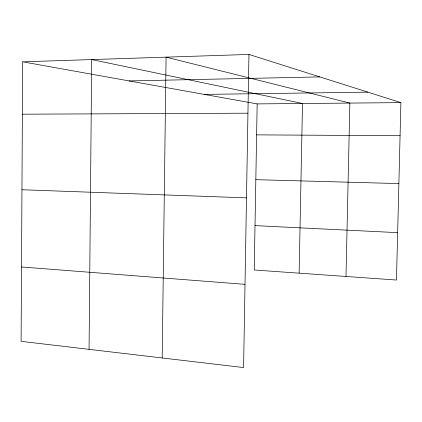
<?xml version="1.0" encoding="UTF-8"?>
<svg xmlns="http://www.w3.org/2000/svg" width="422" height="422" viewBox="0 0 422 422"><rect width="100%" height="100%" fill="white"/><g stroke="black" fill="none" stroke-linecap="round" stroke-linejoin="round"><path stroke-width="0.63" d="M22.661 61.828L21.1 341.34L243.584 367.562L248.954 54.438L22.661 61.828L257.162 103.902L400.9 102.625L396.469 280.039L254.234 269.996L257.162 103.902M89.063 349.347L91.701 59.571L302.505 103.501L299.124 273.166M162.19 357.967L166.073 57.144L349.864 103.079L345.987 276.473M129.153 80.934L319.786 76.904M204.216 94.401L367.868 92.149M22.366 114.193L247.946 113.186M256.613 134.871L400.072 135.72M255.827 179.672L398.88 183.581M21.944 189.742L246.495 197.871M255.015 225.612L397.651 232.649M21.517 266.968L245.008 284.354M248.954 54.438L400.9 102.625"/></g></svg>
